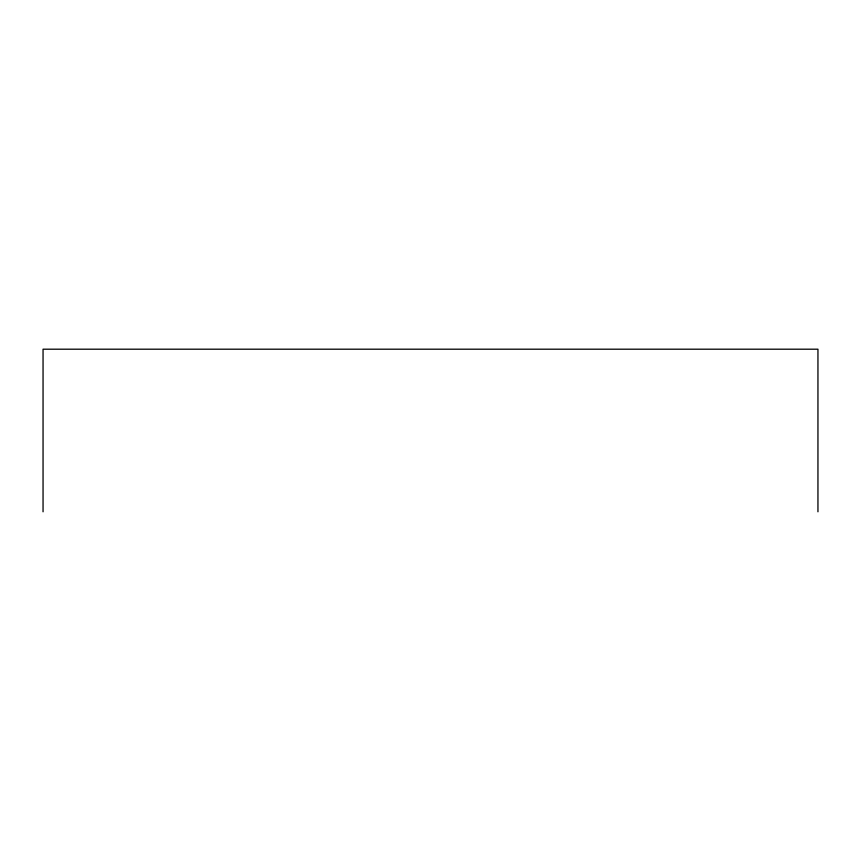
<?xml version="1.0" encoding="UTF-8"?>
<svg xmlns="http://www.w3.org/2000/svg" width="861" height="861" viewBox="0 0 861 861"><rect width="100%" height="100%" fill="white"/><g stroke="black" fill="none" stroke-linecap="round" stroke-linejoin="round"><path stroke-width="1.29" d="M817.95 511.8L817.95 349.2L43.05 349.2L43.05 511.8"/></g></svg>
